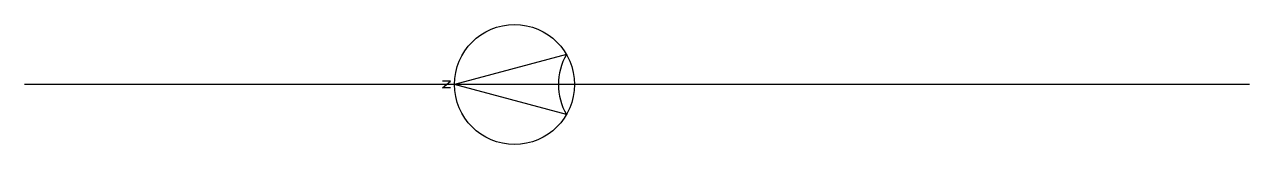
# Model space of a CAD drawing. Units: millimetres at full size, sheet at 1:100. Extents: x -15551 to 15061, y -4990 to -1990.
import ezdxf

# ---------------------------------------------------------------- set-up
doc = ezdxf.new("R2010")
doc.units = ezdxf.units.MM
doc.header["$LTSCALE"] = 100
doc.layers.add('0-0', color=7, linetype='Continuous')

msp = doc.modelspace()

# ---------------------------------------------------------------- linework, layer by layer
at = {"layer": '0-0'}
for p, q in [((-2007.1, -2739.8), (-4806.1, -3489.8)), ((15061.2, -3489.8), (-15551, -3489.8)), ((-2007.1, -4239.8), (-4806.1, -3489.8))]:
    msp.add_line(p, q, dxfattribs=at)
msp.add_lwpolyline([(-4906.1, -3569.8), (-5106.1, -3569.8), (-4906.1, -3409.8), (-5106.1, -3409.8)], dxfattribs=at)
msp.add_circle((-3306.1, -3489.8), 1500, dxfattribs=at)
msp.add_arc((-708.1, -3489.8), 1500, 150, 210, dxfattribs=at)

doc.saveas('drawing.dxf')
